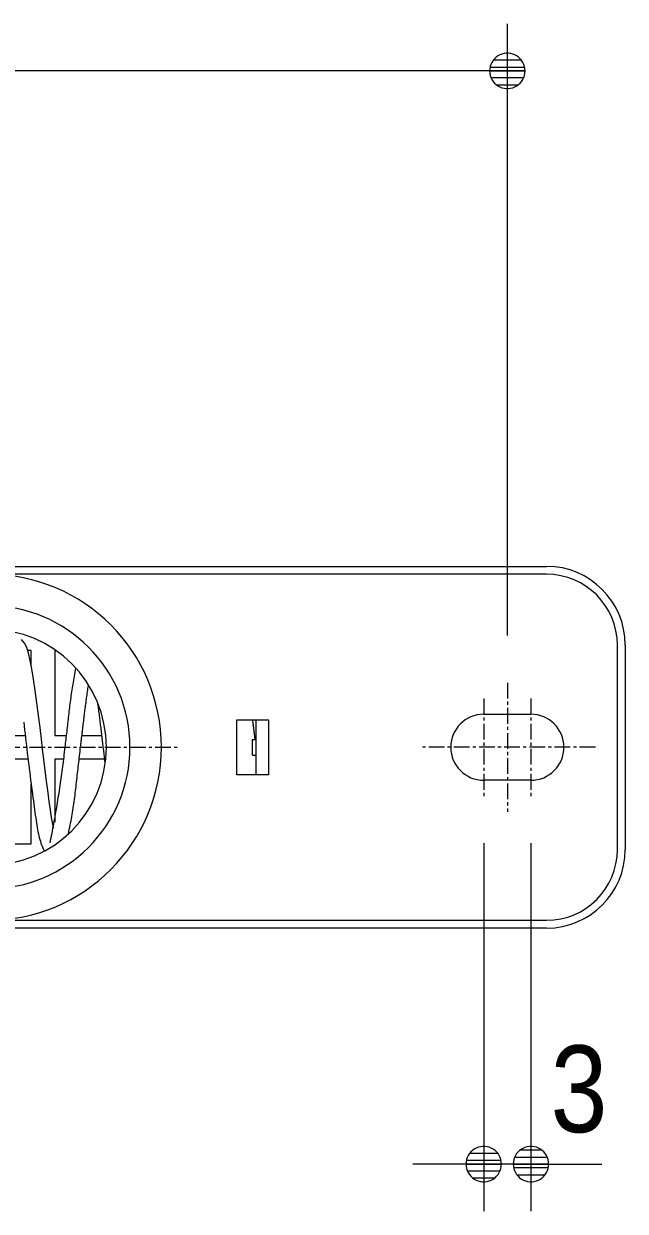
# Model space of a CAD drawing. Units: millimetres, scale not verified. Extents: x -4547 to 4547, y -2284 to 2284.
# Drawn here: x -3707.9 to -3516.6, y -170 to 207.5 of the extents above; entities that cross this region are included whole.
import ezdxf
from ezdxf.enums import TextEntityAlignment as Align

# ---------------------------------------------------------------- set-up
doc = ezdxf.new("R2010")
doc.units = ezdxf.units.MM
doc.header["$LTSCALE"] = 20
doc.linetypes.add('CHAIN1', pattern=[8, 5, -1, 1, -1])
for name, color, linetype, lineweight in [('0-0_3一般', 7, 'Continuous', 9), ('0-1_2寸法-2', 7, 'Continuous', 9), ('0-2_0', 7, 'Continuous', 9), ('0-4_2寸法-1', 7, 'Continuous', 9)]:
    doc.layers.add(name, color=color, linetype=linetype, lineweight=lineweight)
doc.styles.add('ＭＳ Ｐゴシック', font='')
doc.styles.get('ＭＳ Ｐゴシック').set_extended_font_data('MS PGothic')

# ---------------------------------------------------------------- blocks, each defined once
blk = doc.blocks.new('グループ-133')
at = {"layer": '0-0_3一般'}
for p, q in [((-50870, 700), (-44020, 700)), ((-44020, 650), (-50870, 650)), ((-47298.3, 165), (-47321.1, 165)), ((-47298.3, 69), (-47298.3, 165)), ((-43570, -1100), (-43570, 200)), ((-43520, 200), (-43520, -1100)), ((-46935.5, -67.6), (-46934, -57.9)), ((-45990, -275), (-45790, -275)), ((-45990, -625), (-45990, -275)), ((-45870, -275), (-45870, -625)), ((-45790, -275), (-45790, -625)), ((-44420, -240), (-44120, -240)), ((-47461.1, -375), (-47336, -375)), ((-46975.4, -375), (-46850.3, -375)), ((-47082.8, -437.4), (-47084.3, -450)), ((-46985.9, -463.8), (-46984.3, -450)), ((-45876.3, -396.9), (-45875.9, -400)), ((-47318.3, -525), (-47470, -525)), ((-46832.6, -525), (-46993.2, -525)), ((-45890, -500), (-45870, -500)), ((-46830.1, -545.1), (-46829, -554.7)), ((-45790, -625), (-45990, -625)), ((-44120, -660), (-44420, -660)), ((-47177.1, -1042.6), (-47180.2, -1057.7)), ((-50870, -1550), (-44020, -1550)), ((-44020, -1600), (-50870, -1600))]:
    blk.add_line(p, q, dxfattribs=at)
at = {"layer": '0-0_3一般', "linetype": 'CHAIN1'}
for p, q in [((-44270, -40), (-44270, -860)), ((-44420, -140), (-44420, -760)), ((-44120, -140), (-44120, -760)), ((-49870, -450), (-46370, -450)), ((-43710, -450), (-44830, -450))]:
    blk.add_line(p, q, dxfattribs=at)
at = {"layer": '0-0_3一般'}
for points in [[(-47155.7, -964.8), (-47160.7, -939.6), (-47168.4, -896), (-47176.1, -847.5), (-47183.8, -795), (-47191.3, -739.2), (-47199.1, -679.7), (-47209.3, -598.5), (-47218.3, -525.1), (-47225.7, -462), (-47233.3, -397.7), (-47242, -325.2), (-47251.7, -247.3), (-47262, -166.7), (-47272.5, -88.3), (-47283.3, -16.3), (-47294.1, 47.7), (-47304.8, 102.2), (-47315.5, 147.2), (-47327, 183.5), (-47340.5, 212.4), (-47358.9, 234.8)], [(-47140.7, 165), (-47148.3, 165), (-47148.3, -375), (-47075.4, -375)], [(-47345.9, -290.5), (-47343.2, -315.1), (-47340.3, -339.8), (-47337.5, -364.4), (-47334.7, -389), (-47331.8, -413.6), (-47328.9, -438.2), (-47325.9, -462.8), (-47323, -487.4), (-47320, -512), (-47317, -536.5), (-47314, -561.1), (-47310.9, -585.7), (-47307.9, -610.2), (-47304.7, -634.8), (-47301.7, -659), (-47298.6, -682.5), (-47295.7, -705.5), (-47292.8, -727.7), (-47290, -749.4), (-47287.2, -770.4), (-47284.5, -790.7), (-47281.9, -810.4), (-47279.3, -829.5)], [(-47016.5, 51.9), (-47018.9, 39.5), (-47021.2, 27), (-47023.5, 14.6), (-47025.7, 2.1), (-47027.9, -10.4), (-47030.1, -22.8), (-47032.2, -35.3), (-47034.2, -47.8), (-47036.2, -60.3), (-47038.2, -72.8), (-47040.1, -85.3), (-47041.9, -97.9), (-47043.7, -110.4), (-47045.5, -122.9), (-47047.2, -135.5), (-47048.9, -148), (-47050.5, -160.6), (-47052, -173.2), (-47053.6, -185.7), (-47055, -198.3), (-47056.5, -210.9), (-47057.9, -223.5), (-47059.4, -236.1), (-47060.8, -248.7), (-47062.3, -261.3), (-47063.7, -273.9), (-47065.2, -286.4), (-47066.6, -299), (-47068.1, -311.6), (-47069.6, -324.2), (-47071, -336.8), (-47072.5, -349.4), (-47074, -361.9), (-47075.4, -374.5), (-47076.9, -387.1), (-47078.4, -399.7), (-47079.9, -412.3), (-47081.3, -424.8), (-47082.8, -437.4)], [(-46984.3, -450), (-46983.1, -440.2), (-46982, -430.4), (-46980.8, -420.6), (-46979.7, -410.7), (-46978.5, -400.9), (-46977.3, -391.1), (-46976.2, -381.3), (-46975, -371.5), (-46973.8, -361.7), (-46972.7, -351.8), (-46971.5, -342), (-46970.3, -332.2), (-46969.2, -322.4), (-46968, -312.6), (-46966.8, -302.8), (-46965.6, -293), (-46964.5, -283.1), (-46963.3, -273.3), (-46962.1, -263.5), (-46960.9, -253.7), (-46959.7, -243.9), (-46958.5, -234.1), (-46957.3, -224.3), (-46956.1, -214.5), (-46954.8, -204.7), (-46953.6, -194.9), (-46952.3, -185.1), (-46951, -175.3), (-46949.6, -165.5), (-46948.3, -155.7), (-46946.9, -145.9), (-46945.6, -136.1), (-46944.2, -126.3), (-46942.8, -116.5), (-46941.4, -106.7), (-46939.9, -97), (-46938.5, -87.2), (-46937, -77.4), (-46935.5, -67.6)], [(-46875.5, -174), (-46874.3, -183.5), (-46873, -193), (-46871.8, -202.5), (-46870.6, -212), (-46869.4, -221.5), (-46868.1, -231), (-46866.9, -240.5), (-46865.7, -250), (-46864.5, -259.6), (-46863.4, -269.1), (-46862.2, -278.6), (-46861, -288.1), (-46859.8, -297.6), (-46858.7, -307.1), (-46857.5, -316.6), (-46856.3, -326.2), (-46855.2, -335.7), (-46854.1, -345.2), (-46852.9, -354.7), (-46851.8, -364.3), (-46850.7, -373.8), (-46849.5, -383.3), (-46848.4, -392.8), (-46847.3, -402.3), (-46846.1, -411.9), (-46845, -421.4), (-46843.9, -430.9), (-46842.7, -440.4), (-46841.6, -449.9), (-46840.5, -459.5), (-46839.3, -469), (-46838.2, -478.5), (-46837, -488), (-46835.9, -497.6), (-46834.7, -507.1), (-46833.6, -516.6), (-46832.4, -526.1), (-46831.3, -535.6), (-46830.1, -545.1)], [(-45891.2, -275), (-45890.8, -278.1), (-45890.4, -281.2), (-45890, -284.4), (-45889.6, -287.5), (-45889.2, -290.6), (-45888.8, -293.7), (-45888.4, -296.9), (-45888, -300), (-45887.6, -303.1), (-45887.2, -306.2), (-45886.8, -309.4), (-45886.5, -312.5), (-45886.1, -315.6), (-45885.7, -318.7), (-45885.3, -321.9), (-45884.9, -325), (-45884.5, -328.1), (-45884.2, -331.2), (-45883.8, -334.4), (-45883.4, -337.5), (-45883, -340.6), (-45882.6, -343.7), (-45882.3, -346.9), (-45881.9, -350), (-45881.5, -353.1), (-45881.1, -356.2), (-45880.7, -359.4), (-45880.4, -362.5), (-45880, -365.6), (-45879.6, -368.7), (-45879.2, -371.9), (-45878.9, -375), (-45878.5, -378.1), (-45878.1, -381.2), (-45877.7, -384.4), (-45877.4, -387.5), (-45877, -390.6), (-45876.6, -393.7), (-45876.3, -396.9)], [(-47084.3, -450), (-47086.1, -465.3), (-47087.9, -480.6), (-47089.8, -495.9), (-47091.7, -511.1), (-47093.6, -526.4), (-47095.6, -541.7), (-47097.5, -556.9), (-47099.5, -572.2), (-47101.6, -587.5), (-47103.6, -602.7), (-47105.7, -617.9), (-47107.8, -633.2), (-47109.9, -648.4), (-47112.1, -663.6), (-47114.3, -678.8), (-47116.5, -694.1), (-47118.7, -709.3), (-47121, -724.5), (-47123.3, -739.7), (-47125.6, -754.9), (-47128, -770.1), (-47130.4, -785.2), (-47132.8, -800.4), (-47135.3, -815.6), (-47137.8, -830.8), (-47140.3, -845.9), (-47142.9, -861.1), (-47145.6, -876.2), (-47148.2, -891.4), (-47150.9, -906.5), (-47153.7, -921.7), (-47156.5, -936.8), (-47159.3, -951.9), (-47162.2, -967.1), (-47165.1, -982.2), (-47168, -997.3), (-47171, -1012.4), (-47174.1, -1027.5), (-47177.1, -1042.6)], [(-45890, -500), (-45890, -400), (-45870, -400)], [(-47093.2, -525), (-47148.3, -525), (-47148.3, -926)], [(-47061.7, -1000), (-47058.7, -986.5), (-47055.8, -972.9), (-47053, -959.3), (-47050.2, -945.7), (-47047.6, -932), (-47045, -918.4), (-47042.4, -904.8), (-47040, -891.1), (-47037.6, -877.4), (-47035.3, -863.8), (-47033, -850.1), (-47030.8, -836.3), (-47028.8, -822.6), (-47026.7, -808.9), (-47024.8, -795.1), (-47022.9, -781.4), (-47021.1, -767.6), (-47019.3, -753.8), (-47017.7, -740), (-47016.1, -726.2), (-47014.5, -712.4), (-47013, -698.5), (-47011.4, -684.7), (-47009.8, -670.9), (-47008.3, -657.1), (-47006.7, -643.3), (-47005.1, -629.4), (-47003.5, -615.6), (-47001.9, -601.8), (-47000.4, -588), (-46998.8, -574.2), (-46997.2, -560.4), (-46995.6, -546.6), (-46994, -532.8), (-46992.4, -519), (-46990.8, -505.2), (-46989.1, -491.4), (-46987.5, -477.6), (-46985.9, -463.8)], [(-47470, -1065), (-47298.3, -1065), (-47298.3, -686.1)], [(-47279.3, -829.5), (-47276.8, -847.9), (-47274.4, -865.6), (-47272, -882.8), (-47269.7, -899.3), (-47267.5, -915.1), (-47265.3, -930.3), (-47263.1, -944.9), (-47260.7, -959.2), (-47258.2, -973.1), (-47255.5, -986.5), (-47252.7, -999.6), (-47249.7, -1012.3), (-47246.5, -1024.5), (-47243.2, -1036.4), (-47239.8, -1047.8), (-47236.2, -1058.9), (-47232.4, -1069.6), (-47228.5, -1079.8), (-47224.4, -1089.7), (-47220.2, -1099.1), (-47215.8, -1108.2)]]:
    blk.add_lwpolyline(points, dxfattribs=at)
for centre, radius, start, end in [((-44020, 200), 500, 0, 90), ((-47570, -450), 1100, 270, 90), ((-44020, 200), 450, 0, 90), ((-47570, -450), 900, 270, 90), ((-47570, -450), 750, 270, 90), ((-44420, -450), 210, 90, 270), ((-44120, -450), 210, 270, 90), ((-44020, -1100), 450, 270, 0), ((-44020, -1100), 500, 270, 0)]:
    blk.add_arc(centre, radius, start, end, dxfattribs=at)
blk = doc.blocks.new('_Dot')
at = {"layer": '0-2_0'}
for p, q in [((-10, 0), (-20, 0)), ((9.78, 2), (-9.78, 2)), ((7.99, 6), (-7.99, 6)), ((9.16, -3.98), (-9.16, -3.98)), ((6, -7.98), (-6, -7.98))]:
    blk.add_line(p, q, dxfattribs=at)
for points in [[(10, 0), (9.92, 1.25), (9.69, 2.49), (9.3, 3.68), (8.76, 4.82), (8.09, 5.88), (7.29, 6.85), (6.37, 7.71), (5.36, 8.44), (4.26, 9.05), (3.09, 9.51), (1.87, 9.82), (0.63, 9.98), (-0.63, 9.98), (-1.87, 9.82), (-3.09, 9.51), (-4.26, 9.05), (-5.36, 8.44), (-6.37, 7.71), (-7.29, 6.85), (-8.09, 5.88), (-8.76, 4.82), (-9.3, 3.68), (-9.69, 2.49), (-9.92, 1.25), (-10, 0), (0, 0)], [(-10, 0), (-9.92, -1.25), (-9.69, -2.49), (-9.3, -3.68), (-8.76, -4.82), (-8.09, -5.88), (-7.29, -6.85), (-6.37, -7.71), (-5.36, -8.44), (-4.26, -9.05), (-3.09, -9.51), (-1.87, -9.82), (-0.63, -9.98), (0.63, -9.98), (1.87, -9.82), (3.09, -9.51), (4.26, -9.05), (5.36, -8.44), (6.37, -7.71), (7.29, -6.85), (8.09, -5.88), (8.76, -4.82), (9.3, -3.68), (9.69, -2.49), (9.92, -1.25), (10, 0), (0, 0)]]:
    blk.add_lwpolyline(points, close=True, dxfattribs=at)

msp = doc.modelspace()

# ---------------------------------------------------------------- linework, layer by layer
at = {"layer": '0-1_2寸法-2'}
for p, q in [((-3561.62, -53), (-3561.62, -170)), ((-3546.62, -53), (-3546.62, -170)), ((-3572.88, -155), (-3584.14, -155)), ((-3546.62, -155), (-3561.62, -155)), ((-3535.37, -155), (-3524.11, -155))]:
    msp.add_line(p, q, dxfattribs=at)
at = {"layer": '0-4_2寸法-1'}
for p, q in [((-3554.12, 13), (-3554.12, 207.5)), ((-3565.38, 192.5), (-3892.87, 192.5))]:
    msp.add_line(p, q, dxfattribs=at)

# ---------------------------------------------------------------- block references
at = {"layer": '0-0_3一般', "xscale": 0.05, "yscale": 0.05}
msp.add_blockref('グループ-133', (-1340.62, 0), dxfattribs=at)
at = {"layer": '0-1_2寸法-2', "xscale": 0.5627563, "yscale": 0.5627563}
msp.add_blockref('_Dot', (-3561.62, -155), dxfattribs=at)
at = {"layer": '0-1_2寸法-2', "xscale": 0.5627563, "yscale": 0.5627563, "rotation": 180}
msp.add_blockref('_Dot', (-3546.62, -155), dxfattribs=at)
at = {"layer": '0-4_2寸法-1', "xscale": 0.5627563, "yscale": 0.5627563}
msp.add_blockref('_Dot', (-3554.12, 192.5), dxfattribs=at)

# ---------------------------------------------------------------- texts
at = {"layer": '0-1_2寸法-2', "style": 'ＭＳ Ｐゴシック', "width": 0.9}
msp.add_text('3', height=27.57, dxfattribs=at).set_placement((-3540.35, -153.14), align=Align.BOTTOM_LEFT)

doc.saveas('drawing.dxf')
